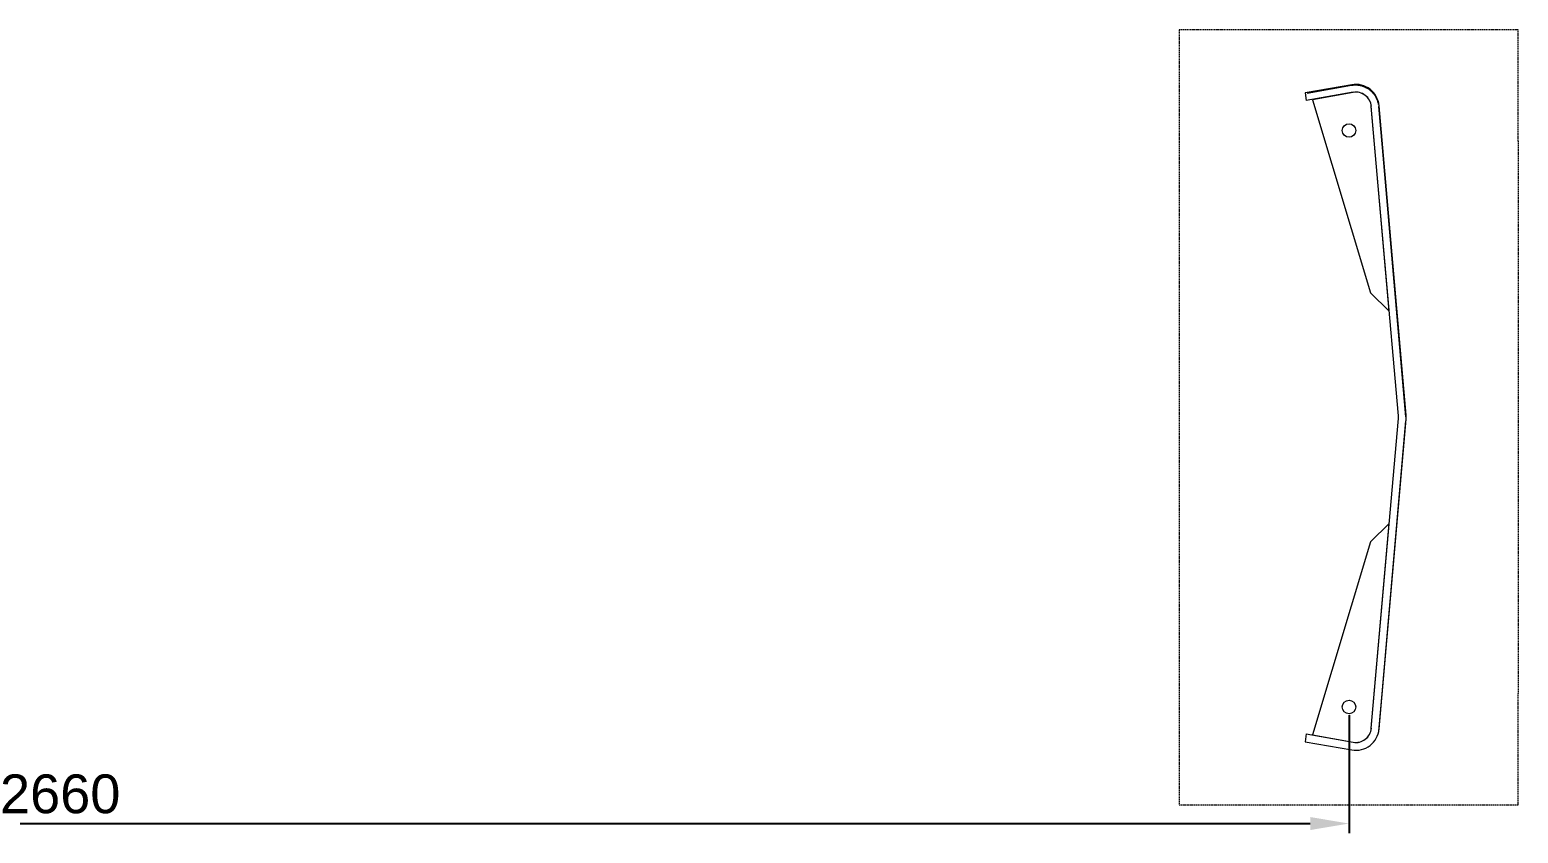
# Model space of a CAD drawing. Header units: millimetres. Extents: x -279 to 4999, y 61 to 3536.
# Drawn here: x 1402 to 2939, y 61 to 890 of the extents above; entities that cross this region are included whole.
import ezdxf

# ---------------------------------------------------------------- set-up
doc = ezdxf.new("R2010")
doc.units = ezdxf.units.MM
doc.linetypes.add('HIDDEN', pattern=[1.905, 1.27, -0.635])
for name, color, linetype, lineweight in [('ZANO_R', 7, 'Continuous', 0), ('ZANO_R_przerywana', 7, 'HIDDEN', 0), ('ZANO_W', 1, 'Continuous', 0)]:
    doc.layers.add(name, color=color, linetype=linetype, lineweight=lineweight)
doc.styles.add('Arial', font='arial.ttf')
doc.styles.get("Standard").update_dxf_attribs({"font": 'ARIALUNI.TTF'})
doc.dimstyles.new('pl i ang', dxfattribs={"dimtxt": 50, "dimasz": 50, "dimexe": 1.25, "dimexo": 0.625, "dimgap": 10, "dimtad": 1, "dimtoh": 1, "dimtxsty": 'Standard', "dimcen": 2.5, "dimclrd": 1, "dimclre": 1, "dimclrt": 1, "dimadec": 0, "dimazin": 0, "dimtfac": 1, "dimtmove": 0, "dimatfit": 3, "dimfxl": 1, "dimarcsym": 1})

# ---------------------------------------------------------------- blocks, each defined once
blk = doc.blocks.new('*D416')
at = {"layer": 'ZANO_W', "color": 1, "lineweight": -2}
for p, q in [((103.5, 181), (103.5, 60.7)), ((2763.9, 182.5), (2763.9, 60.7)), ((143.5, 70.7), (2723.9, 70.7))]:
    blk.add_line(p, q, dxfattribs=at)
at = {"layer": 'ZANO_W', "color": 1}
for points in [[(143.5, 77.4), (143.5, 64), (103.5, 70.7)], [(2723.9, 64), (2723.9, 77.4), (2763.9, 70.7)]]:
    blk.add_solid(points, dxfattribs=at)
at = {"layer": 'ZANO_W', "color": 1, "insert": (1433.7, 101.1), "char_height": 40, "attachment_point": 5, "style": 'Arial'}
blk.add_mtext('2660', dxfattribs=at)

msp = doc.modelspace()

# ---------------------------------------------------------------- linework, layer by layer
at = {"layer": 'ZANO_R'}
for p, q in [((2766.8, 833.3), (2718.5, 824.8)), ((2766.5, 832.4), (2720.7, 824.2)), ((2766.8, 832.5), (2766.5, 832.4)), ((2767.7, 832.6), (2766.8, 832.5)), ((2768.5, 832.7), (2767.7, 832.6)), ((2769.3, 832.7), (2768.5, 832.7)), ((2770.1, 832.8), (2769.3, 832.7)), ((2771, 832.8), (2770.1, 832.8)), ((2771.8, 832.7), (2771, 832.8)), ((2772.6, 832.7), (2771.8, 832.7)), ((2773.5, 832.6), (2772.6, 832.7)), ((2774.3, 832.5), (2773.5, 832.6)), ((2775.1, 832.3), (2774.3, 832.5)), ((2775.9, 832.2), (2775.1, 832.3)), ((2776.7, 832), (2775.9, 832.2)), ((2777.5, 831.7), (2776.7, 832)), ((2778.3, 831.5), (2777.5, 831.7)), ((2779.1, 831.2), (2778.3, 831.5)), ((2779.9, 830.9), (2779.1, 831.2)), ((2780.6, 830.6), (2779.9, 830.9)), ((2781.4, 830.2), (2780.6, 830.6)), ((2782.1, 829.8), (2781.4, 830.2)), ((2782.8, 829.4), (2782.1, 829.8)), ((2718.5, 824.8), (2719.5, 816.8)), ((2768.2, 825.4), (2719.5, 816.8)), ((2768.1, 825.3), (2726.1, 817.8)), ((2726.1, 817.8), (2785.9, 618.5)), ((2783.5, 829), (2782.8, 829.4)), ((2784.2, 828.5), (2783.5, 829)), ((2784.9, 828.1), (2784.2, 828.5)), ((2785.6, 827.6), (2784.9, 828.1)), ((2786.2, 827), (2785.6, 827.6)), ((2786.8, 826.5), (2786.2, 827)), ((2787.4, 825.9), (2786.8, 826.5)), ((2788, 825.3), (2787.4, 825.9)), ((2788.6, 824.7), (2788, 825.3)), ((2789.1, 824.1), (2788.6, 824.7)), ((2789.6, 823.4), (2789.1, 824.1)), ((2790.1, 822.8), (2789.6, 823.4)), ((2790.6, 822.1), (2790.1, 822.8)), ((2791.1, 821.4), (2790.6, 822.1)), ((2791.5, 820.7), (2791.1, 821.4)), ((2791.9, 820), (2791.5, 820.7)), ((2792.3, 819.2), (2791.9, 820)), ((2792.6, 818.5), (2792.3, 819.2)), ((2792.9, 817.7), (2792.6, 818.5)), ((2793.2, 816.9), (2792.9, 817.7)), ((2793.5, 816.2), (2793.2, 816.9)), ((2793.8, 815.4), (2793.5, 816.2)), ((2794, 814.6), (2793.8, 815.4)), ((2794.2, 813.8), (2794, 814.6)), ((2805.4, 599.6), (2786.9, 811)), ((2814.9, 491.4), (2786.9, 810.9)), ((2794.3, 812.9), (2794.2, 813.8)), ((2798.3, 768.6), (2794.6, 810.8)), ((2822.8, 492.1), (2794.9, 811.6)), ((2822.6, 490.6), (2798.3, 768.3)), ((2785.9, 618.5), (2805.4, 599.6)), ((2786.9, 169), (2814.9, 488.6)), ((2794.9, 168.3), (2822.8, 487.9)), ((2798.3, 208.6), (2822.6, 486.4)), ((2822.4, 490.6), (2822.6, 490.6)), ((2822.6, 486.4), (2822.4, 486.4)), ((2822.6, 490.6), (2822.7, 489.9)), ((2822.7, 487.1), (2822.6, 486.4)), ((2822.7, 489.9), (2822.7, 489.2)), ((2822.7, 489.2), (2822.7, 488.5)), ((2822.7, 488.5), (2822.7, 487.8)), ((2822.7, 487.8), (2822.7, 487.1)), ((2805.4, 380.4), (2785.9, 361.4)), ((2786.9, 169), (2805.4, 380.4)), ((2785.9, 361.4), (2726.1, 162.2)), ((2794.6, 166.2), (2798.3, 208.3)), ((2719.5, 163.2), (2718.5, 155.2)), ((2718.5, 155.2), (2766.8, 146.7)), ((2719.5, 163.2), (2768.2, 154.6)), ((2726.1, 162.2), (2768.1, 154.6))]:
    msp.add_line(p, q, dxfattribs=at)
for centre in [(2763.9, 786), (2763.9, 191)]:
    msp.add_circle(centre, 7, dxfattribs=at)
for centre, radius, start, end in [((2771, 809.6), 16, 5, 100.1736), ((2798.9, 490), 24, 355, 5), ((2798.9, 490), 16, 355, 5), ((2771, 170.4), 16, 259.8264, 355)]:
    msp.add_arc(centre, radius, start, end, dxfattribs=at)
for centre, major_axis, start_param, end_param in [((2771, 809.5), (2.1, -24), 1.570796, 3.228859), ((2771, 809.5), (1.4, -16), 1.570796, 3.228859), ((2771, 170.4), (-1.4, -16), 6.195919, 7.853982), ((2771, 170.4), (-2.1, -24), 6.195919, 7.853982)]:
    msp.add_ellipse(centre, major_axis=major_axis, ratio=0.995035, start_param=start_param, end_param=end_param, dxfattribs=at)
at = {"layer": 'ZANO_R_przerywana'}
for p, q in [((2938.5, 890), (2588.5, 890)), ((2588.5, 890), (2588.5, 758.2)), ((2938.5, 775.1), (2938.5, 890)), ((2938.5, 775.1), (2938.5, 204.8)), ((2588.5, 758.2), (2588.5, 221.7)), ((2588.5, 221.7), (2588.5, 90)), ((2938.5, 90), (2938.5, 204.8)), ((2588.5, 90), (2938.5, 90))]:
    msp.add_line(p, q, dxfattribs=at)

# ---------------------------------------------------------------- dimensions: what is measured, and where the dimension line sits
at = {"layer": 'ZANO_W'}
dim = msp.add_linear_dim(base=(2763.9, 70.7), p1=(103.5, 191), p2=(2763.9, 192.5), dimstyle='pl i ang', override={"dimtxt": 40, "dimasz": 40, "dimexe": 10, "dimexo": 10, "dimtoh": 0, "dimdec": 0, "dimtxsty": 'Arial', "dimtdec": 0, "dimtmove": 1}, dxfattribs=at)
dim.commit()
dim.dimension.update_dxf_attribs({"geometry": '*D416', "text_midpoint": (1433.7, 101.1)})

doc.saveas('drawing.dxf')
